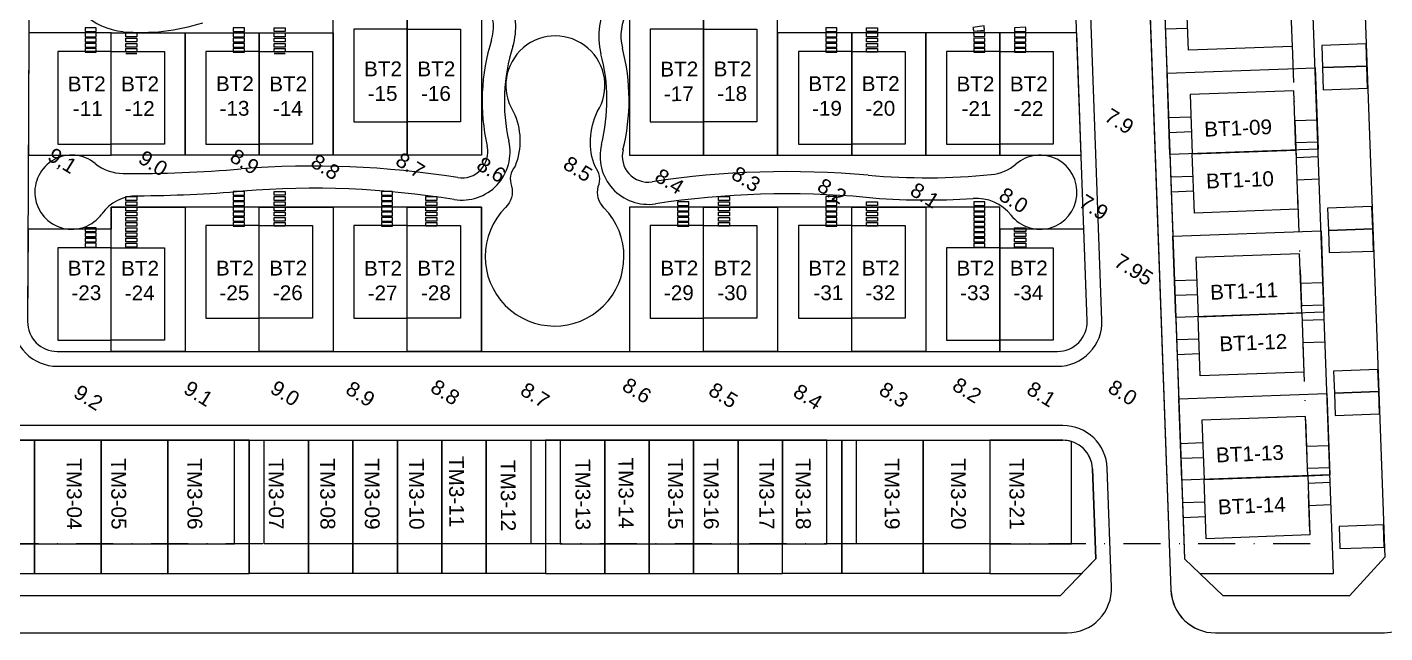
# Model space of a CAD drawing. Header units: metres. Extents: x -86 to 326, y -33 to 278.
# Drawn here: x 51.1 to 234.4, y 7.2 to 89 of the extents above; entities that cross this region are included whole.
import ezdxf

# ---------------------------------------------------------------- set-up
doc = ezdxf.new("R2010")
doc.units = ezdxf.units.M
doc.header["$MEASUREMENT"] = 0
doc.linetypes.add('DASHDOT', pattern=[1, 0.5, -0.25, 0, -0.25])
for name, color, linetype in [('22222222', 7, 'Continuous'), ('caodo', 4, 'Continuous'), ('EWD-LongDuong', 4, 'Continuous'), ('EWD-ViaHe', 2, 'Continuous')]:
    doc.layers.add(name, color=color, linetype=linetype)
for name, color, linetype, lineweight in [('dim', 7, 'Continuous', 13), ('Duongdao', 251, 'Continuous', 13), ('hcxanh dvo', 76, 'Continuous', 0), ('text ghi chu', 7, 'Continuous', 13)]:
    doc.layers.add(name, color=color, linetype=linetype, lineweight=lineweight)
doc.styles.get("Standard").update_dxf_attribs({"font": 'arial.ttf'})

# ---------------------------------------------------------------- blocks, each defined once
blk = doc.blocks.new('A$C19598d84')
at = {"color": 0}
for s, p in [('7.9', (226.95, -60.73)), ('7.9', (229.32, -72.6)), ('8.0', (219.31, -76.82)), ('7.95', (237.25, -77.48)), ('8.1', (208.4, -81.83)), ('8.2', (197.03, -87.17)), ('8.3', (186.02, -91.15)), ('8.0', (244.45, -92.92)), ('8.4', (177.02, -96.25)), ('8.1', (234.85, -98.23)), ('8.5', (165.3, -100.54, 8.5)), ('8.2', (225.72, -102.45)), ('8.6', (155.01, -106.09)), ('8.3', (217.25, -107.6)), ('8.7', (145.06, -110.67)), ('8.4', (207.12, -113.25)), ('8.8', (135.03, -116.21)), ('8.5', (196.92, -118.4)), ('8.9', (125.04, -120.67, 8.5)), ('8.6', (186.31, -123.28)), ('9.0', (114.21, -126.62)), ('8.7', (174.44, -130.26)), ('9,1', (103.22, -132.03)), ('8.8', (163.53, -135.56)), ('8.9', (153.51, -141.11)), ('9.0', (144.47, -145.78)), ('9.1', (134.14, -151.28)), ('9.2', (121.25, -158.69))]:
    blk.add_text(s, height=2, rotation=355.9159, dxfattribs=at).set_placement(p)
blk = doc.blocks.new('DFSDF SD')
at = {"color": 252}
for points in [[(34.11, 33.24), (25.11, 33.24), (25.11, 19.24), (34.11, 19.24)], [(43.11, 33.24), (34.11, 33.24), (34.11, 19.24), (43.11, 19.24)], [(52.11, 33.24), (43.11, 33.24), (43.11, 19.24), (52.11, 19.24)], [(61.11, 33.24), (52.11, 33.24), (52.11, 19.24), (61.11, 19.24)], [(70.11, 33.24), (61.11, 33.24), (61.11, 19.24), (70.11, 19.24)]]:
    blk.add_lwpolyline(points, close=True, dxfattribs=at)
at = {"layer": '22222222', "color": 0}
blk.add_lwpolyline([(21.1, 31.24), (21.03, 15.24), (34.11, 15.24), (34.11, 33.24), (23.11, 33.24), (21.1, 31.24)], dxfattribs=at)
for points in [[(43.11, 33.24), (34.11, 33.24), (34.11, 15.24), (43.11, 15.24)], [(52.11, 33.24), (43.11, 33.24), (43.11, 15.24), (52.11, 15.24)], [(61.11, 33.24), (52.11, 33.24), (52.11, 15.24), (61.11, 15.24)], [(70.11, 33.24), (61.11, 33.24), (61.11, 15.24), (70.11, 15.24)]]:
    blk.add_lwpolyline(points, close=True, dxfattribs=at)
at = {"layer": 'EWD-ViaHe', "color": 252}
for p, q in [((23.11, 33.24), (18.09, 28.24)), ((18.04, 17.24), (18.09, 28.24)), ((23.02, 12.24), (18.04, 17.24))]:
    blk.add_line(p, q, dxfattribs=at)
at = {"color": 0, "char_height": 2, "attachment_point": 7, "rotation": 270.2613}
for s, insert in [('TM3-01', (29.43, 30.82)), ('TM3-02', (38.43, 30.82)), ('TM3-03', (47.43, 30.82)), ('TM3-04', (56.43, 30.82)), ('TM3-05', (62.43, 30.82)), ('TM3-06', (72.7, 30.82, 0.7))]:
    blk.add_mtext_dynamic_manual_height_columns(s, width=4.7187, gutter_width=1, heights=[0], dxfattribs=dict(at, insert=insert))
blk = doc.blocks.new('SD ASDA S')
at = {"color": 252}
for points in [[(79.11, 33.24), (70.11, 33.24), (70.11, 19.24), (79.11, 19.24)], [(83.11, 33.24), (89.11, 33.24), (89.11, 19.24), (83.11, 19.24)], [(89.11, 33.24), (95.11, 33.24), (95.11, 19.24), (89.11, 19.24)], [(95.11, 33.24), (101.11, 33.24), (101.11, 19.24), (95.11, 19.24)], [(101.11, 33.24), (107.11, 33.24), (107.11, 19.24), (101.11, 19.24)], [(107.11, 33.24), (113.11, 33.24), (113.11, 19.24), (107.11, 19.24)], [(113.11, 33.24), (119.11, 33.24), (119.11, 19.24), (113.11, 19.24)], [(129.11, 33.24), (123.11, 33.24), (123.11, 19.24), (129.11, 19.24)], [(135.11, 33.24), (129.11, 33.24), (129.11, 19.24), (135.11, 19.24)], [(141.11, 33.24), (135.11, 33.24), (135.11, 19.24), (141.11, 19.24)], [(147.11, 33.24), (141.11, 33.24), (141.11, 19.24), (147.11, 19.24)], [(153.11, 33.24), (147.11, 33.24), (147.11, 19.24), (153.11, 19.24)], [(159.11, 33.24), (153.11, 33.24), (153.11, 19.24), (159.11, 19.24)], [(163.11, 33.24), (172.11, 33.24), (172.11, 19.24), (163.11, 19.24)], [(172.11, 33.24), (181.11, 33.24), (181.11, 19.24), (172.11, 19.24)]]:
    blk.add_lwpolyline(points, close=True, dxfattribs=at)
blk.add_lwpolyline([(192.11, 33.08, 0.07258), (190.97, 33.24), (181.11, 33.24), (181.11, 19.24), (192.11, 19.24)], format="xyb", close=True, dxfattribs=at)
at = {"layer": '22222222', "color": 0}
for points in [[(81.11, 33.24), (70.11, 33.24), (70.11, 15.24), (81.11, 15.24)], [(81.11, 33.24), (81.11, 33.24), (81.11, 15.24), (81.11, 15.24)], [(81.11, 33.24), (89.11, 33.24), (89.11, 15.24), (81.11, 15.24)], [(89.11, 33.24), (95.11, 33.24), (95.11, 15.24), (89.11, 15.24)], [(95.11, 33.24), (101.11, 33.24), (101.11, 15.24), (95.11, 15.24)], [(101.11, 33.24), (107.11, 33.24), (107.11, 15.24), (101.11, 15.24)], [(107.11, 33.24), (113.11, 33.24), (113.11, 15.24), (107.11, 15.24)], [(113.11, 33.24), (121.11, 33.24), (121.11, 15.24), (113.11, 15.24)], [(129.11, 33.24), (121.11, 33.24), (121.11, 15.24), (129.11, 15.24)], [(135.11, 33.24), (129.11, 33.24), (129.11, 15.24), (135.11, 15.24)], [(141.11, 33.24), (135.11, 33.24), (135.11, 15.24), (141.11, 15.24)], [(147.11, 33.24), (141.11, 33.24), (141.11, 15.24), (147.11, 15.24)], [(153.11, 33.24), (147.11, 33.24), (147.11, 15.24), (153.11, 15.24)], [(153.11, 33.24), (161.11, 33.24), (161.11, 15.24), (153.11, 15.24)], [(161.11, 33.24), (172.11, 33.24), (172.11, 15.24), (161.11, 15.24)], [(172.11, 33.24), (181.11, 33.24), (181.11, 15.24), (172.11, 15.24)]]:
    blk.add_lwpolyline(points, close=True, dxfattribs=at)
blk.add_lwpolyline([(194.96, 29.39, 0.403623), (190.97, 33.24), (181.11, 33.24), (181.11, 15.24), (193.48, 15.24), (195.41, 17.24)], format="xyb", close=True, dxfattribs=at)
at = {"layer": 'EWD-LongDuong'}
blk.add_lwpolyline([(17.09, 35.24, 0.412879), (11.09, 29.27), (11.03, 15.28, 0.41555), (19.03, 7.24), (191.55, 7.24, 0.424884), (197.54, 13.46), (196.96, 29.46, 0.403623), (190.97, 35.24)], format="xyb", close=True, dxfattribs=at)
at = {"layer": 'EWD-ViaHe', "color": 252}
for p, q in [((23.11, 33.24), (190.97, 33.24)), ((194.96, 29.39), (195.41, 17.24)), ((195.41, 17.24), (190.59, 12.24)), ((190.59, 12.24), (23.02, 12.24))]:
    blk.add_line(p, q, dxfattribs=at)
blk.add_arc((190.97, 29.24), 4, 2.0794, 90, dxfattribs=at)
at = {"layer": 'text ghi chu'}
blk.add_blockref('DFSDF SD', (0, 0), dxfattribs=at)
at = {"color": 0, "char_height": 2, "attachment_point": 7, "rotation": 270.2613}
for s, insert in [('TM3-07', (83.7, 30.82)), ('TM3-08', (90.65, 30.81, 0.7)), ('TM3-09', (96.65, 30.81, 0.7)), ('TM3-10', (102.65, 30.81, 0.7)), ('TM3-11', (108.05, 31.12, 0)), ('TM3-12', (115.02, 30.58)), ('TM3-13', (125.11, 30.73)), ('TM3-14', (130.93, 30.92)), ('TM3-15', (137.62, 30.82)), ('TM3-16', (142.43, 30.82)), ('TM3-17', (149.93, 30.82)), ('TM3-18', (154.86, 30.82)), ('TM3-19', (166.86, 30.82)), ('TM3-20', (175.81, 30.82, 0.7)), ('TM3-21', (183.7, 30.82, 0.7))]:
    blk.add_mtext_dynamic_manual_height_columns(s, width=4.7187, gutter_width=1, heights=[0], dxfattribs=dict(at, insert=insert))
blk = doc.blocks.new('SADF SDFSD F')
at = {"color": 252}
blk.add_lwpolyline([(127.8, 70.2, -0.2088), (128.1, 77.58, 1.805169), (116.76, 77.63, -0.208786), (117, 70.25, 0.278586), (116.53, 67.55, -0.264233), (115.73, 64.69, 2.409494), (129, 64.63, -0.264233), (128.23, 67.49, 0.278818)], format="xyb", close=True, dxfattribs=at)
for points in [[(222.42, 72.43), (222.13, 80.42), (208.14, 79.91), (208.43, 71.92)], [(222.42, 72.43), (222.71, 64.43), (208.72, 63.93), (208.43, 71.92)], [(135.25, 62.24), (135.25, 49.74), (142.45, 49.74), (142.45, 62.24)], [(149.65, 62.24), (149.65, 49.74), (142.45, 49.74), (142.45, 62.24)], [(155.25, 62.24), (155.25, 49.74), (162.45, 49.74), (162.45, 62.24)], [(169.65, 62.24), (169.65, 49.74), (162.45, 49.74), (162.45, 62.24)], [(175.25, 59.25), (175.25, 46.75), (182.45, 46.75), (182.45, 59.25)], [(189.65, 59.25), (189.65, 46.75), (182.45, 46.75), (182.45, 59.25)], [(223.22, 50.44), (222.93, 58.44), (208.94, 57.93), (209.23, 49.93)], [(223.22, 50.44), (223.51, 42.45), (209.52, 41.94), (209.23, 49.93)], [(224.02, 28.46), (223.73, 36.45), (209.74, 35.94), (210.03, 27.95)], [(224.02, 28.46), (224.31, 20.46), (210.32, 19.95), (210.03, 27.95)]]:
    blk.add_lwpolyline(points, close=True, dxfattribs=at)
for centre, radius, start, end in [((104.77, 79.2), 27.63, 345.8791, 14.6744), ((134.97, 71.6), 6.5, 165.8791, 278.6205), ((134.97, 71.6), 3.5, 165.8791, 278.6205), ((153.79, -52.57), 122.09, 84.888, 98.6205), ((172.56, 157.27), 88.58, 264.888, 275.6631), ((153.79, -52.57), 119.09, 84.888, 98.6205), ((172.56, 157.27), 91.58, 264.888, 273.9366)]:
    blk.add_arc(centre, radius, start, end, dxfattribs=at)
at = {"layer": '22222222', "color": 252}
for points in [[(203.44, 126.77), (207.27, 21.24), (207.41, 17.24), (209.48, 15.24), (227.5, 15.24), (223.42, 127.5)], [(142.45, 71.74), (142.45, 91.24), (132.45, 91.24), (132.45, 71.74)], [(152.45, 71.74), (152.45, 91.24), (142.45, 91.24), (142.45, 71.74)], [(162.45, 71.74), (162.45, 88.24), (152.45, 88.24), (152.45, 71.74)], [(172.45, 71.74), (172.45, 88.24), (162.45, 88.24), (162.45, 71.74)], [(182.45, 71.74), (182.45, 88.24), (172.45, 88.24), (172.45, 71.74)], [(192.83, 88.24), (182.45, 88.24), (182.45, 85.84), (182.45, 85.84), (182.45, 75.64), (182.45, 75.64), (182.45, 71.74), (193.43, 71.74)], [(205.43, 71.81), (205.03, 82.8), (225.02, 83.53), (225.42, 72.54)], [(142.45, 64.74), (132.45, 64.74), (132.45, 45.24), (142.45, 45.24)], [(142.45, 64.74), (152.45, 64.74), (152.45, 45.24), (142.45, 45.24)], [(162.45, 64.74), (152.45, 64.74), (152.45, 45.24), (162.45, 45.24)], [(162.45, 64.74), (172.45, 64.74), (172.45, 45.24), (162.45, 45.24)], [(182.45, 64.74), (172.45, 64.74), (172.45, 45.24), (182.45, 45.24)], [(226.71, 64.58), (226.82, 61.58), (232.81, 61.8), (232.7, 64.8)], [(206.23, 49.83), (205.83, 60.82), (225.82, 61.54), (226.22, 50.55)], [(226.82, 61.58), (226.93, 58.58), (232.92, 58.8), (232.81, 61.8)], [(227.51, 42.59), (227.62, 39.59), (233.61, 39.81), (233.5, 42.81)], [(207.03, 27.84), (206.63, 38.83), (226.62, 39.56), (227.02, 28.57)], [(227.62, 39.59), (227.72, 36.6), (233.72, 36.81), (233.61, 39.81)], [(228.27, 21.61), (228.38, 18.61), (234.37, 18.83), (234.26, 21.82)]]:
    blk.add_lwpolyline(points, close=True, dxfattribs=at)
blk.add_lwpolyline([(193.79, 61.74), (183.64, 61.75), (182.45, 61.75), (182.45, 61.75), (182.45, 49.24), (182.45, 49.24), (182.45, 45.24), (190.24, 45.24, 0.424884), (194.24, 49.39)], format="xyb", close=True, dxfattribs=at)
at = {"layer": 'caodo', "color": 1, "linetype": 'DASHDOT', "ltscale": 10}
blk.add_lwpolyline([(216.78, 227.84), (224.35, 19.24), (25.05, 19.24), (26, 229.11), (216.78, 227.84)], dxfattribs=at)
at = {"layer": 'dim', "color": 252}
for centre, radius, start, end in [((187.88, 66.74), 5, 218.3949, 130.6881), ((180.71, 75.09), 6, 275.6631, 310.6881), ((179.26, 59.91), 6, 38.3949, 93.9366)]:
    blk.add_arc(centre, radius, start, end, dxfattribs=at)
at = {"layer": 'Duongdao'}
for p, q in [((178.95, 60.54), (180.45, 60.54)), ((185.95, 60.54), (184.45, 60.54)), ((178.95, 59.84), (180.45, 59.84))]:
    blk.add_line(p, q, dxfattribs=at)
for points in [[(144.45, 65.64), (144.45, 66.14), (145.95, 66.14), (145.95, 65.64)], [(160.45, 65.64), (160.45, 66.14), (158.95, 66.14), (158.95, 65.64)], [(140.45, 64.94), (140.45, 65.44), (138.95, 65.44), (138.95, 64.94)], [(140.45, 64.24), (140.45, 64.74), (138.95, 64.74), (138.95, 64.24)], [(144.45, 64.94), (144.45, 65.44), (145.95, 65.44), (145.95, 64.94)], [(144.45, 64.24), (144.45, 64.74), (145.95, 64.74), (145.95, 64.24)], [(160.45, 64.94), (160.45, 65.44), (158.95, 65.44), (158.95, 64.94)], [(160.45, 64.24), (160.45, 64.74), (158.95, 64.74), (158.95, 64.24)], [(164.45, 64.94), (164.45, 65.44), (165.95, 65.44), (165.95, 64.94)], [(164.45, 64.24), (164.45, 64.74), (165.95, 64.74), (165.95, 64.24)], [(180.45, 64.94), (180.45, 65.44), (178.95, 65.44), (178.95, 64.94)], [(180.45, 64.24), (180.45, 64.74), (178.95, 64.74), (178.95, 64.24)], [(140.45, 63.54), (140.45, 64.04), (138.95, 64.04), (138.95, 63.54)], [(140.45, 62.84), (140.45, 63.34), (138.95, 63.34), (138.95, 62.84)], [(140.45, 62.14), (140.45, 62.64), (138.95, 62.64), (138.95, 62.14)], [(144.45, 63.54), (144.45, 64.04), (145.95, 64.04), (145.95, 63.54)], [(144.45, 62.84), (144.45, 63.34), (145.95, 63.34), (145.95, 62.84)], [(144.45, 62.14), (144.45, 62.64), (145.95, 62.64), (145.95, 62.14)], [(160.45, 63.54), (160.45, 64.04), (158.95, 64.04), (158.95, 63.54)], [(160.45, 62.84), (160.45, 63.34), (158.95, 63.34), (158.95, 62.84)], [(160.45, 62.14), (160.45, 62.64), (158.95, 62.64), (158.95, 62.14)], [(164.45, 63.54), (164.45, 64.04), (165.95, 64.04), (165.95, 63.54)], [(164.45, 62.84), (164.45, 63.34), (165.95, 63.34), (165.95, 62.84)], [(164.45, 62.14), (164.45, 62.64), (165.95, 62.64), (165.95, 62.14)], [(180.45, 63.54), (180.45, 64.04), (178.95, 64.04), (178.95, 63.54)], [(180.45, 62.84), (180.45, 63.34), (178.95, 63.34), (178.95, 62.84)], [(180.45, 62.14), (180.45, 62.64), (178.95, 62.64), (178.95, 62.14)], [(180.45, 61.44), (180.45, 61.94), (178.95, 61.94), (178.95, 61.44)], [(180.45, 60.74), (180.45, 61.24), (178.95, 61.24), (178.95, 60.74)], [(180.45, 60.04), (180.45, 60.54), (178.95, 60.54), (178.95, 60.04)], [(184.45, 61.44), (184.45, 61.94), (185.95, 61.94), (185.95, 61.44)], [(184.45, 60.74), (184.45, 61.24), (185.95, 61.24), (185.95, 60.74)], [(184.45, 60.04), (184.45, 60.54), (185.95, 60.54), (185.95, 60.04)], [(180.45, 59.34), (180.45, 59.84), (178.95, 59.84), (178.95, 59.34)], [(184.45, 59.34), (184.45, 59.84), (185.95, 59.84), (185.95, 59.34)]]:
    blk.add_lwpolyline(points, close=True, dxfattribs=at)
at = {"layer": 'EWD-LongDuong'}
for p, q in [((199.62, 176.87), (205.56, 13.03)), ((211.56, 7.24), (234, 7.24))]:
    blk.add_line(p, q, dxfattribs=at)
for points in [[(148.7, 236.29), (88.97, 236.69, -0.159031), (87.2, 237.28), (84.69, 239.14, 0.159031), (82.92, 239.73), (56.07, 239.91, 0.414826), (50.03, 233.94), (49.18, 49.27, 0.41555), (55.18, 43.24), (190.24, 43.24, 0.424884), (196.24, 49.46), (191.62, 176.58, -0.426231), (205.68, 191.09), (229.38, 190.98, 0.426231), (235.4, 197.2), (234.17, 231.07, 0.40169), (226.23, 238.78), (154.79, 239.25, 0.159031), (153.01, 238.69), (150.47, 236.86, -0.159031)], [(236.13, 177.2, 0.402298), (230.16, 182.98), (205.64, 183.09, 0.426232), (199.62, 176.87), (205.56, 13.03, 0.403623), (211.56, 7.24), (234, 7.24, 0.424875), (242, 15.53)]]:
    blk.add_lwpolyline(points, format="xyb", close=True, dxfattribs=at)
for centre, radius, start, end in [((234, 15.24), 8, 270, 2.0794), ((211.56, 13.24), 6, 182.0794, 270)]:
    blk.add_arc(centre, radius, start, end, dxfattribs=at)
at = {"layer": 'EWD-ViaHe', "color": 252}
for p, q in [((201.61, 176.94), (207.41, 17.24)), ((228.67, 175.99), (234.42, 17.48)), ((212.59, 12.24), (207.41, 17.24)), ((234.42, 17.48), (229.67, 12.24)), ((229.67, 12.24), (212.59, 12.24))]:
    blk.add_line(p, q, dxfattribs=at)
blk.add_lwpolyline([(89.35, 235.69), (57.03, 235.9), (52.01, 230.93), (51.18, 49.26, 0.41555), (55.18, 45.24), (190.24, 45.24, 0.424884), (194.24, 49.39), (189.62, 176.51, -0.426231), (205.68, 193.09), (223.05, 193.01), (227.87, 197.98), (226.72, 229.6), (221.93, 234.8), (148.3, 235.29)], format="xyb", dxfattribs=at)
blk.add_lwpolyline([(190.24, 45.24, 0.424884), (194.24, 49.39), (193.79, 61.74), (182.45, 61.75), (182.45, 64.74), (132.45, 64.74), (132.45, 45.24)], format="xyb", close=True, dxfattribs=at)
at = {"layer": 'hcxanh dvo', "color": 252}
for p, q in [((222.46, 71.43), (225.45, 71.54)), ((205.54, 68.81), (208.54, 68.92)), ((222.57, 68.43), (225.56, 68.54)), ((205.61, 66.81), (208.61, 66.92)), ((206.05, 54.82), (209.05, 54.93)), ((223.07, 54.44), (226.07, 54.55)), ((206.12, 52.82), (209.12, 52.93)), ((223.18, 51.44), (226.18, 51.55)), ((223.26, 49.44), (226.25, 49.55)), ((206.34, 46.83), (209.34, 46.94)), ((223.36, 46.45), (226.36, 46.55)), ((206.41, 44.83), (209.41, 44.94)), ((206.85, 32.83), (209.85, 32.94)), ((223.87, 32.45), (226.87, 32.56)), ((206.92, 30.83), (209.92, 30.94)), ((223.98, 29.46), (226.98, 29.57)), ((223.02, 28.42), (227.02, 28.57)), ((224.05, 27.46), (227.05, 27.57)), ((207.14, 24.83), (210.14, 24.94)), ((224.16, 24.46), (227.16, 24.57)), ((207.21, 22.83), (210.21, 22.94))]:
    blk.add_line(p, q, dxfattribs=at)
at = {"layer": 'caodo', "rotation": 332.1830687185222}
blk.add_blockref('A$C19598d84', (24.03, 236.12), dxfattribs=at)
at = {"layer": 'text ghi chu'}
blk.add_blockref('SD ASDA S', (0, 0), dxfattribs=at)
at = {"color": 0, "char_height": 2, "attachment_point": 7}
for s, width, insert, rotation in [('BT1-10', 4.7187, (210.34, 67.2), 2.3241), ('\\pi0.67435;BT2 \\P\\pi1.14706;-29', 6.1209, (135.95, 52.12), 0.2613), ('\\pi0.67435;BT2 \\P\\pi1.15252;-30', 6.1209, (143.15, 52.12), 0.2613), ('\\pi0.67435;BT2 \\P\\pi1.34215;-31', 6.1209, (155.95, 52.12), 0.2613), ('\\pi0.67435;BT2 \\P\\pi1.15934;-32', 6.1209, (163.15, 52.12), 0.2613), ('\\pi0.67435;BT2 \\P\\pi1.14911;-33', 6.1209, (175.95, 52.12), 0.2613), ('\\pi0.67435;BT2 \\P\\pi1.1532;-34', 6.1209, (183.15, 52.12), 0.2613), ('BT1-11', 4.7187, (210.89, 52.21), 2.3241), ('BT1-12', 4.7187, (212.14, 45.25), 2.3241), ('BT1-13', 4.7187, (211.68, 30.22), 2.3241), ('BT1-14', 4.7187, (211.94, 23.23), 2.3241)]:
    blk.add_mtext_dynamic_manual_height_columns(s, width=width, gutter_width=1, heights=[0], dxfattribs=dict(at, insert=insert, rotation=rotation))

msp = doc.modelspace()

# ---------------------------------------------------------------- linework, layer by layer
at = {"color": 252}
for points in [[(221.62, 94.41), (221.91, 86.42), (207.92, 85.91), (207.63, 93.91)], [(95.25, 88.74), (95.25, 76.24), (102.45, 76.24), (102.45, 88.74)], [(109.65, 88.74), (109.65, 76.24), (102.45, 76.24), (102.45, 88.74)], [(135.25, 88.74), (135.25, 76.24), (142.45, 76.24), (142.45, 88.74)], [(149.65, 88.74), (149.65, 76.24), (142.45, 76.24), (142.45, 88.74)], [(55.25, 85.74), (55.25, 73.24), (62.45, 73.24), (62.45, 85.74)], [(69.65, 85.74), (69.65, 73.24), (62.45, 73.24), (62.45, 85.74)], [(75.25, 85.74), (75.25, 73.24), (82.45, 73.24), (82.45, 85.74)], [(89.65, 85.74), (89.65, 73.24), (82.45, 73.24), (82.45, 85.74)], [(155.25, 85.74), (155.25, 73.24), (162.45, 73.24), (162.45, 85.74)], [(169.65, 85.74), (169.65, 73.24), (162.45, 73.24), (162.45, 85.74)], [(175.25, 85.74), (175.25, 73.24), (182.45, 73.24), (182.45, 85.74)], [(189.65, 85.74), (189.65, 73.24), (182.45, 73.24), (182.45, 85.74)], [(75.25, 62.24), (75.25, 49.74), (82.45, 49.74), (82.45, 62.24)], [(89.65, 62.24), (89.65, 49.74), (82.45, 49.74), (82.45, 62.24)], [(95.25, 62.24), (95.25, 49.74), (102.45, 49.74), (102.45, 62.24)], [(109.65, 62.24), (109.65, 49.74), (102.45, 49.74), (102.45, 62.24)], [(55.25, 59.24), (55.25, 46.74), (62.45, 46.74), (62.45, 59.24)], [(69.65, 59.24), (69.65, 46.74), (62.45, 46.74), (62.45, 59.24)]]:
    msp.add_lwpolyline(points, close=True, dxfattribs=at)
for centre, radius, start, end in [((64.83, 97.02), 8.63, 185.918, 265.0282), ((108.59, 88.99), 8.5, 342.4112, 72.8605), ((137.79, 87.84), 9.5, 104.7542, 194.6744), ((108.59, 88.99), 5.5, 342.4112, 72.8605), ((137.79, 87.84), 6.5, 104.7542, 194.6744), ((66.46, 115.75), 27.44, 265.0282, 287.7508), ((139.98, 79.04), 27.43, 162.4112, 192.8328), ((139.98, 79.04), 24.43, 162.4112, 192.8328), ((104.77, 79.2), 24.63, 345.8791, 14.6744), ((109.82, 72.17), 6.5, 260.818, 12.8328), ((57.15, 66.74), 5, 50.8093, 323.937), ((109.82, 72.17), 3.5, 260.818, 12.8328), ((64.1, 75.27), 6, 230.8093, 269.6572), ((65.14, 248.59), 179.33, 269.6572, 274.7572), ((89.78, -51.82), 122.09, 80.818, 94.5905), ((66.04, 60.27), 6, 90.2751, 143.937), ((65.14, 248.59), 182.33, 270.2751, 274.7558), ((89.78, -51.82), 119.09, 80.818, 94.5884)]:
    msp.add_arc(centre, radius, start, end, dxfattribs=at)
at = {"layer": '22222222', "color": 252}
for points in [[(92.45, 71.74), (92.45, 91.24), (102.45, 91.24), (102.45, 71.74)], [(102.45, 71.74), (102.45, 91.24), (112.45, 91.24), (112.45, 71.74)], [(62.45, 85.84), (62.45, 85.84), (62.45, 88.24), (51.36, 88.24), (51.31, 78.24), (51.29, 71.74), (62.45, 71.74), (62.45, 75.64), (62.45, 75.64)], [(62.45, 71.74), (62.45, 88.24), (72.45, 88.24), (72.45, 71.74)], [(72.45, 71.74), (72.45, 88.24), (82.45, 88.24), (82.45, 71.74)], [(82.45, 71.74), (82.45, 88.24), (92.45, 88.24), (92.45, 71.74)], [(225.91, 86.56), (226.02, 83.57), (232.01, 83.78), (231.91, 86.78)], [(226.02, 83.57), (226.13, 80.57), (232.12, 80.79), (232.01, 83.78)], [(62.45, 64.74), (72.45, 64.74), (72.45, 45.24), (62.45, 45.24)], [(82.45, 64.74), (72.45, 64.74), (72.45, 45.24), (82.45, 45.24)], [(82.45, 64.74), (92.45, 64.74), (92.45, 45.24), (82.45, 45.24)], [(102.45, 64.74), (92.45, 64.74), (92.45, 45.24), (102.45, 45.24)], [(102.45, 64.74), (112.45, 64.74), (112.45, 45.24), (102.45, 45.24)]]:
    msp.add_lwpolyline(points, close=True, dxfattribs=at)
msp.add_lwpolyline([(62.45, 61.74), (51.24, 61.74), (51.18, 49.26, 0.41555), (55.18, 45.24), (62.45, 45.24), (62.45, 49.24), (62.45, 49.24), (62.45, 62.24), (62.45, 62.24)], format="xyb", close=True, dxfattribs=at)
at = {"layer": 'Duongdao'}
for p, q in [((65.95, 85.44), (64.45, 85.44)), ((85.95, 85.44), (84.45, 85.44)), ((58.95, 60.54), (60.45, 60.54)), ((65.95, 60.54), (64.45, 60.54))]:
    msp.add_line(p, q, dxfattribs=at)
for points in [[(60.45, 88.44), (60.45, 88.94), (58.95, 88.94), (58.95, 88.44)], [(60.45, 87.74), (60.45, 88.24), (58.95, 88.24), (58.95, 87.74)], [(64.45, 87.74), (64.45, 88.24), (65.95, 88.24), (65.95, 87.74)], [(80.45, 88.44), (80.45, 88.94), (78.95, 88.94), (78.95, 88.44)], [(80.45, 87.74), (80.45, 88.24), (78.95, 88.24), (78.95, 87.74)], [(84.45, 88.44), (84.45, 88.94), (85.95, 88.94), (85.95, 88.44)], [(84.45, 87.74), (84.45, 88.24), (85.95, 88.24), (85.95, 87.74)], [(160.45, 88.44), (160.45, 88.94), (158.95, 88.94), (158.95, 88.44)], [(160.45, 87.74), (160.45, 88.24), (158.95, 88.24), (158.95, 87.74)], [(164.45, 88.44), (164.45, 88.94), (165.95, 88.94), (165.95, 88.44)], [(164.45, 87.74), (164.45, 88.24), (165.95, 88.24), (165.95, 87.74)], [(185.95, 88.24), (184.45, 88.24), (184.45, 87.74), (185.95, 87.74)], [(60.45, 87.04), (60.45, 87.54), (58.95, 87.54), (58.95, 87.04)], [(60.45, 86.34), (60.45, 86.84), (58.95, 86.84), (58.95, 86.34)], [(64.45, 87.04), (64.45, 87.54), (65.95, 87.54), (65.95, 87.04)], [(64.45, 86.34), (64.45, 86.84), (65.95, 86.84), (65.95, 86.34)], [(80.45, 87.04), (80.45, 87.54), (78.95, 87.54), (78.95, 87.04)], [(80.45, 86.34), (80.45, 86.84), (78.95, 86.84), (78.95, 86.34)], [(84.45, 87.04), (84.45, 87.54), (85.95, 87.54), (85.95, 87.04)], [(84.45, 86.34), (84.45, 86.84), (85.95, 86.84), (85.95, 86.34)], [(160.45, 87.04), (160.45, 87.54), (158.95, 87.54), (158.95, 87.04)], [(160.45, 86.34), (160.45, 86.84), (158.95, 86.84), (158.95, 86.34)], [(164.45, 87.04), (164.45, 87.54), (165.95, 87.54), (165.95, 87.04)], [(164.45, 86.34), (164.45, 86.84), (165.95, 86.84), (165.95, 86.34)], [(180.45, 87.54), (178.95, 87.54), (178.95, 87.04), (180.45, 87.04)], [(180.45, 86.84), (178.95, 86.84), (178.95, 86.34), (180.45, 86.34)], [(185.95, 87.54), (184.45, 87.54), (184.45, 87.04), (185.95, 87.04)], [(185.95, 86.84), (184.45, 86.84), (184.45, 86.34), (185.95, 86.34)], [(60.45, 85.64), (60.45, 86.14), (58.95, 86.14), (58.95, 85.64)], [(64.45, 85.64), (64.45, 86.14), (65.95, 86.14), (65.95, 85.64)], [(80.45, 85.64), (80.45, 86.14), (78.95, 86.14), (78.95, 85.64)], [(84.45, 85.64), (84.45, 86.14), (85.95, 86.14), (85.95, 85.64)], [(160.45, 85.64), (160.45, 86.14), (158.95, 86.14), (158.95, 85.64)], [(164.45, 85.64), (164.45, 86.14), (165.95, 86.14), (165.95, 85.64)], [(180.45, 86.14), (178.95, 86.14), (178.95, 85.64), (180.45, 85.64)], [(185.95, 86.14), (184.45, 86.14), (184.45, 85.64), (185.95, 85.64)], [(64.45, 65.64), (64.45, 66.14), (65.95, 66.14), (65.95, 65.64)], [(80.45, 66.34), (80.45, 66.84), (78.95, 66.84), (78.95, 66.34)], [(80.45, 65.64), (80.45, 66.14), (78.95, 66.14), (78.95, 65.64)], [(84.45, 66.34), (84.45, 66.84), (85.95, 66.84), (85.95, 66.34)], [(84.45, 65.64), (84.45, 66.14), (85.95, 66.14), (85.95, 65.64)], [(100.45, 66.34), (100.45, 66.84), (98.95, 66.84), (98.95, 66.34)], [(100.45, 65.64), (100.45, 66.14), (98.95, 66.14), (98.95, 65.64)], [(104.95, 65.64), (104.95, 66.14), (106.45, 66.14), (106.45, 65.64)], [(64.45, 64.94), (64.45, 65.44), (65.95, 65.44), (65.95, 64.94)], [(64.45, 64.24), (64.45, 64.74), (65.95, 64.74), (65.95, 64.24)], [(80.45, 64.94), (80.45, 65.44), (78.95, 65.44), (78.95, 64.94)], [(80.45, 64.24), (80.45, 64.74), (78.95, 64.74), (78.95, 64.24)], [(84.45, 64.94), (84.45, 65.44), (85.95, 65.44), (85.95, 64.94)], [(84.45, 64.24), (84.45, 64.74), (85.95, 64.74), (85.95, 64.24)], [(100.45, 64.94), (100.45, 65.44), (98.95, 65.44), (98.95, 64.94)], [(100.45, 64.24), (100.45, 64.74), (98.95, 64.74), (98.95, 64.24)], [(104.95, 64.94), (104.95, 65.44), (106.45, 65.44), (106.45, 64.94)], [(104.95, 64.24), (104.95, 64.74), (106.45, 64.74), (106.45, 64.24)], [(64.45, 63.54), (64.45, 64.04), (65.95, 64.04), (65.95, 63.54)], [(64.45, 62.84), (64.45, 63.34), (65.95, 63.34), (65.95, 62.84)], [(64.45, 62.14), (64.45, 62.64), (65.95, 62.64), (65.95, 62.14)], [(80.45, 63.54), (80.45, 64.04), (78.95, 64.04), (78.95, 63.54)], [(80.45, 62.84), (80.45, 63.34), (78.95, 63.34), (78.95, 62.84)], [(80.45, 62.14), (80.45, 62.64), (78.95, 62.64), (78.95, 62.14)], [(84.45, 63.54), (84.45, 64.04), (85.95, 64.04), (85.95, 63.54)], [(84.45, 62.84), (84.45, 63.34), (85.95, 63.34), (85.95, 62.84)], [(84.45, 62.14), (84.45, 62.64), (85.95, 62.64), (85.95, 62.14)], [(100.45, 63.54), (100.45, 64.04), (98.95, 64.04), (98.95, 63.54)], [(100.45, 62.84), (100.45, 63.34), (98.95, 63.34), (98.95, 62.84)], [(100.45, 62.14), (100.45, 62.64), (98.95, 62.64), (98.95, 62.14)], [(104.95, 63.54), (104.95, 64.04), (106.45, 64.04), (106.45, 63.54)], [(104.95, 62.84), (104.95, 63.34), (106.45, 63.34), (106.45, 62.84)], [(104.95, 62.14), (104.95, 62.64), (106.45, 62.64), (106.45, 62.14)], [(60.45, 61.44), (60.45, 61.94), (58.95, 61.94), (58.95, 61.44)], [(60.45, 60.74), (60.45, 61.24), (58.95, 61.24), (58.95, 60.74)], [(60.45, 60.04), (60.45, 60.54), (58.95, 60.54), (58.95, 60.04)], [(64.45, 61.44), (64.45, 61.94), (65.95, 61.94), (65.95, 61.44)], [(64.45, 60.74), (64.45, 61.24), (65.95, 61.24), (65.95, 60.74)], [(64.45, 60.04), (64.45, 60.54), (65.95, 60.54), (65.95, 60.04)], [(60.45, 59.34), (60.45, 59.84), (58.95, 59.84), (58.95, 59.34)], [(64.45, 59.34), (64.45, 59.84), (65.95, 59.84), (65.95, 59.34)]]:
    msp.add_lwpolyline(points, close=True, dxfattribs=at)
for points in [[(180.32, 89.19), (178.83, 89, -0.008931), (178.89, 88.49), (180.38, 88.62, 0.008931)], [(180.4, 88.4), (178.91, 88.28, -0.008931), (178.94, 87.76), (180.44, 87.83, 0.008931)], [(185.94, 89.01), (184.44, 88.94, -0.010587), (184.45, 88.48), (184.45, 88.48), (184.45, 88.44), (185.95, 88.44, 0.011274)]]:
    msp.add_lwpolyline(points, format="xyb", close=True, dxfattribs=at)
at = {"layer": 'EWD-ViaHe', "color": 252}
msp.add_lwpolyline([(112.45, 64.74), (62.45, 64.74), (62.45, 61.74), (51.24, 61.74), (51.18, 49.26, 0.41555), (55.18, 45.24), (112.45, 45.24)], format="xyb", close=True, dxfattribs=at)
at = {"layer": 'hcxanh dvo', "color": 252}
for p, q in [((204.81, 88.8), (207.81, 88.91)), ((205.25, 76.81), (208.25, 76.92)), ((222.28, 76.43), (225.27, 76.53)), ((205.32, 74.81), (208.32, 74.92)), ((222.38, 73.43), (225.38, 73.54))]:
    msp.add_line(p, q, dxfattribs=at)

# ---------------------------------------------------------------- block references
at = {"layer": 'text ghi chu'}
msp.add_blockref('SADF SDFSD F', (0, 0), dxfattribs=at)

# ---------------------------------------------------------------- texts
at = {"color": 1, "true_color": 0xff0000, "char_height": 2, "attachment_point": 7}
for s, width, insert, rotation in [('\\pi0.67435;BT2 \\P\\pi1.1416;-15', 6.1209, (95.95, 79.02), 0.2613), ('\\pi0.67435;BT2 \\P\\pi1.14979;-16', 6.1209, (103.15, 79.02), 0.2613), ('\\pi0.67435;BT2 \\P\\pi1.14911;-17', 6.1209, (135.95, 79.02), 0.2613), ('\\pi0.67435;BT2 \\P\\pi1.14706;-18', 6.1209, (143.15, 79.02), 0.2613), ('\\pi0.67435;BT2 \\P\\pi1.34215;-11', 6.1209, (55.95, 77.02), 0.2613), ('\\pi0.67435;BT2 \\P\\pi1.15934;-12', 6.1209, (63.15, 77.02), 0.2613), ('\\pi0.67435;BT2 \\P\\pi1.14911;-13', 6.1209, (75.95, 77.02), 0.2613), ('\\pi0.67435;BT2 \\P\\pi1.1532;-14', 6.1209, (83.15, 77.02), 0.2613), ('\\pi0.67435;BT2 \\P\\pi1.14706;-19', 6.1209, (155.95, 77.02), 0.2613), ('\\pi0.67435;BT2 \\P\\pi1.15252;-20', 6.1209, (163.15, 77.02), 0.2613), ('\\pi0.67435;BT2 \\P\\pi1.34215;-21', 6.1209, (175.95, 77.02), 0.2613), ('\\pi0.67435;BT2 \\P\\pi1.15934;-22', 6.1209, (183.15, 77.02), 0.2613), ('BT1-09', 4.7187, (210.09, 74.2), 2.3241), ('\\pi0.67435;BT2 \\P\\pi1.14911;-23', 6.1209, (55.95, 52.12), 0.2613), ('\\pi0.67435;BT2 \\P\\pi1.1532;-24', 6.1209, (63.15, 52.12), 0.2613), ('\\pi0.67435;BT2 \\P\\pi1.1416;-25', 6.1209, (75.95, 52.12), 0.2613), ('\\pi0.67435;BT2 \\P\\pi1.14979;-26', 6.1209, (83.15, 52.12), 0.2613), ('\\pi0.67435;BT2 \\P\\pi1.14911;-27', 6.1209, (95.95, 52.12), 0.2613), ('\\pi0.67435;BT2 \\P\\pi1.14706;-28', 6.1209, (103.15, 52.12), 0.2613)]:
    msp.add_mtext_dynamic_manual_height_columns(s, width=width, gutter_width=1, heights=[0], dxfattribs=dict(at, insert=insert, rotation=rotation))

doc.saveas('drawing.dxf')
